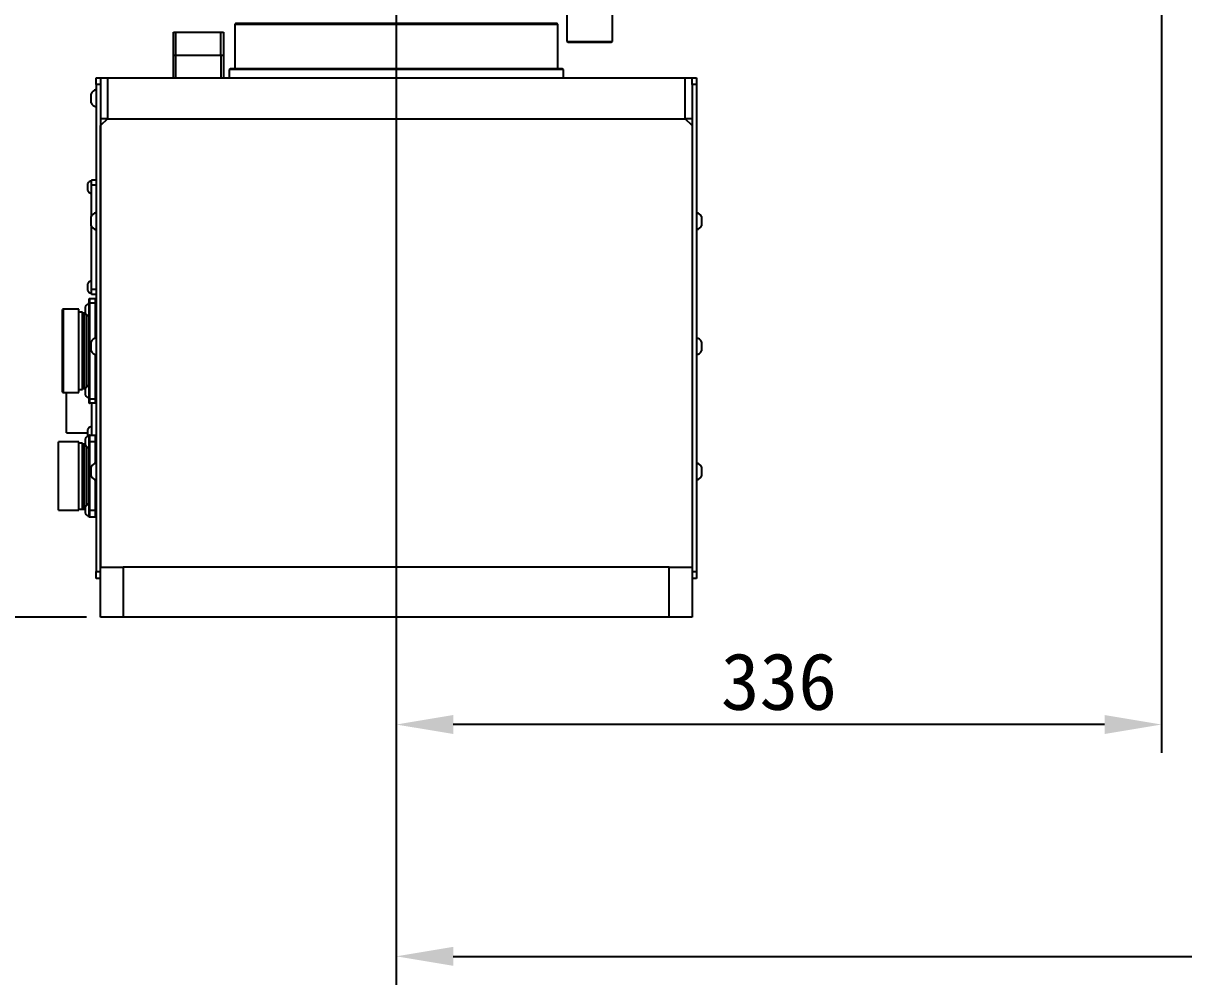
# Model space of a CAD drawing. Header units: millimetres. Extents: x 415 to 2018, y 500 to 823.
# Drawn here: x 1652.1 to 1703.1, y 674.9 to 717.1 of the extents above; entities that cross this region are included whole.
import ezdxf

# ---------------------------------------------------------------- set-up
doc = ezdxf.new("R2010")
doc.units = ezdxf.units.MM
doc.header["$PDSIZE"] = -1
doc.linetypes.add('PHANTOM', pattern=[12.7, 6.35, -1.27, 1.27, -1.27, 1.27, -1.27])
doc.layers.get('Defpoints').update_dxf_attribs({"lineweight": 18})
doc.dimstyles.new('ISO-25', dxfattribs={"dimtxt": 2.5, "dimasz": 2.5, "dimexe": 1.25, "dimexo": 0.625, "dimtad": 1, "dimtoh": 1, "dimlfac": 10, "dimtxsty": 'Standard', "dimcen": 2.5, "dimadec": 0, "dimazin": 0, "dimtfac": 1, "dimtmove": 0, "dimatfit": 3, "dimfxl": 1, "dimarcsym": 0})

# ---------------------------------------------------------------- blocks, each defined once
blk = doc.blocks.new('*D85')
at = {"color": 0, "lineweight": -2}
for p, q in [((1678.389, 729.295), (1641.225, 729.295)), ((1642.475, 693.545), (1642.475, 726.795)), ((1654.889, 691.045), (1641.225, 691.045))]:
    blk.add_line(p, q, dxfattribs=at)
at = {"color": 0}
for points in [[(1642.058, 726.795), (1642.892, 726.795), (1642.475, 729.295)], [(1642.058, 693.545), (1642.892, 693.545), (1642.475, 691.045)]]:
    blk.add_solid(points, dxfattribs=at)
at = {"layer": 'Defpoints', "color": 0}
for p in [(1642.475, 729.295), (1679.014, 729.295), (1655.514, 691.045)]:
    blk.add_point(p, dxfattribs=at)
at = {"color": 0, "insert": (1640.6, 710.17), "char_height": 2.5, "attachment_point": 5, "rotation": 90}
blk.add_mtext('382', dxfattribs=at)
blk = doc.blocks.new('*D87')
at = {"color": 0, "lineweight": -2}
for p, q in [((1668.514, 728.67), (1668.514, 674.888)), ((1770.548, 712.086), (1770.548, 674.888)), ((1671.014, 676.138), (1768.048, 676.138))]:
    blk.add_line(p, q, dxfattribs=at)
at = {"color": 0}
for points in [[(1671.014, 676.555), (1671.014, 675.721), (1668.514, 676.138)], [(1768.048, 676.555), (1768.048, 675.721), (1770.548, 676.138)]]:
    blk.add_solid(points, dxfattribs=at)
at = {"layer": 'Defpoints', "color": 0}
for p in [(1668.514, 729.295), (1770.548, 712.711), (1770.548, 676.138)]:
    blk.add_point(p, dxfattribs=at)
at = {"color": 0, "insert": (1719.531, 678.013), "char_height": 2.5, "attachment_point": 5}
blk.add_mtext('1020', dxfattribs=at)
blk = doc.blocks.new('*D88')
at = {"color": 0, "lineweight": -2}
for p, q in [((1702.148, 751.459), (1702.148, 685.075)), ((1668.514, 728.67), (1668.514, 685.075)), ((1699.648, 686.325), (1671.014, 686.325))]:
    blk.add_line(p, q, dxfattribs=at)
at = {"color": 0}
for points in [[(1671.014, 686.742), (1671.014, 685.909), (1668.514, 686.325)], [(1699.648, 686.742), (1699.648, 685.909), (1702.148, 686.325)]]:
    blk.add_solid(points, dxfattribs=at)
at = {"layer": 'Defpoints', "color": 0}
for p in [(1702.148, 752.084), (1668.514, 729.295), (1668.514, 686.325)]:
    blk.add_point(p, dxfattribs=at)
at = {"color": 0, "insert": (1685.331, 688.2), "char_height": 2.5, "attachment_point": 5}
blk.add_mtext('336', dxfattribs=at)

msp = doc.modelspace()

# ---------------------------------------------------------------- linework, layer by layer
at = {"color": 161, "linetype": 'Continuous', "lineweight": 25, "true_color": 0x67adff}
for p, q in [((1676.014, 718.3948), (1676.014, 716.3448)), ((1678.014, 716.3448), (1678.014, 718.3948)), ((1661.454, 717.1448), (1661.414, 717.1048)), ((1661.414, 717.1048), (1661.414, 715.1448)), ((1661.414, 717.1048), (1668.5185, 717.1048)), ((1661.454, 717.1448), (1675.574, 717.1448)), ((1668.5185, 717.1048), (1675.614, 717.1048)), ((1675.614, 717.1048), (1675.574, 717.1448)), ((1675.614, 715.1448), (1675.614, 717.1048)), ((1658.714, 716.7448), (1658.8013, 716.7448)), ((1658.714, 715.7448), (1658.714, 716.7448)), ((1658.8013, 716.7448), (1658.8013, 715.7448)), ((1658.8013, 716.7448), (1660.797, 716.7448)), ((1660.797, 715.7448), (1660.797, 716.7448)), ((1660.797, 716.7448), (1660.914, 716.7448)), ((1660.914, 716.7448), (1660.914, 715.7448)), ((1676.014, 716.3448), (1676.064, 716.2948)), ((1676.014, 716.3448), (1678.014, 716.3448)), ((1677.964, 716.2948), (1676.064, 716.2948)), ((1677.964, 716.2948), (1678.014, 716.3448)), ((1658.714, 714.7448), (1658.714, 715.7448)), ((1658.714, 715.7448), (1658.814, 715.7448)), ((1658.814, 715.7448), (1658.814, 714.7448)), ((1658.814, 715.7448), (1660.814, 715.7448)), ((1660.814, 714.7448), (1660.814, 715.7448)), ((1660.814, 715.7448), (1660.914, 715.7448)), ((1660.914, 715.7448), (1660.914, 714.7448)), ((1655.314, 714.7448), (1655.514, 714.7448)), ((1655.314, 714.4448), (1655.314, 714.7448)), ((1655.514, 714.7448), (1655.514, 714.4448)), ((1655.514, 714.7448), (1655.814, 714.7448)), ((1655.814, 714.7448), (1655.814, 712.9448)), ((1655.814, 714.7448), (1681.214, 714.7448)), ((1661.204, 715.1448), (1661.164, 715.1048)), ((1661.164, 715.1048), (1661.164, 714.7448)), ((1668.5186, 715.1048), (1661.164, 715.1048)), ((1675.824, 715.1448), (1661.204, 715.1448)), ((1675.864, 715.1048), (1668.5186, 715.1048)), ((1675.864, 715.1048), (1675.824, 715.1448)), ((1675.864, 714.7448), (1675.864, 715.1048)), ((1681.214, 712.9448), (1681.214, 714.7448)), ((1681.214, 714.7448), (1681.514, 714.7448)), ((1681.514, 714.7448), (1681.714, 714.7448)), ((1681.514, 714.4448), (1681.514, 714.7448)), ((1681.714, 714.7448), (1681.714, 714.4448)), ((1655.514, 714.4448), (1655.314, 714.4448)), ((1655.314, 714.4448), (1655.314, 693.0448)), ((1655.514, 714.4448), (1655.514, 693.2448)), ((1681.714, 714.4448), (1681.514, 714.4448)), ((1681.514, 714.4448), (1681.514, 693.2448)), ((1681.714, 714.4448), (1681.714, 693.0448)), ((1655.094, 713.901), (1655.094, 714.0448)), ((1655.094, 713.6448), (1655.094, 713.901)), ((1655.814, 712.9448), (1655.514, 712.9448)), ((1655.814, 712.9448), (1655.514, 712.6448)), ((1655.814, 712.9448), (1681.214, 712.9448)), ((1681.514, 712.9448), (1681.214, 712.9448)), ((1681.514, 712.6448), (1681.214, 712.9448)), ((1655.514, 693.2448), (1655.514, 712.6448)), ((1681.514, 712.6448), (1681.514, 693.2448)), ((1655.314, 710.2448), (1655.114, 710.2448)), ((1655.114, 710.0448), (1655.114, 710.2448)), ((1654.9491, 709.9308), (1654.9491, 710.0948)), ((1654.9491, 709.7948), (1654.9491, 709.9308)), ((1655.114, 710.0448), (1655.314, 710.0448)), ((1655.114, 708.6761), (1655.114, 710.0448)), ((1655.094, 708.4362), (1655.094, 708.6448)), ((1681.9341, 708.6448), (1681.9341, 708.2448)), ((1655.094, 708.2448), (1655.094, 708.4362)), ((1655.114, 705.4448), (1655.114, 708.2135)), ((1654.9491, 705.5308), (1654.9491, 705.6948)), ((1654.9491, 705.3948), (1654.9491, 705.5308)), ((1655.014, 704.8448), (1655.014, 705.0248)), ((1655.034, 705.0448), (1655.034, 704.8448)), ((1655.034, 705.0448), (1655.294, 705.0448)), ((1655.314, 705.4448), (1655.114, 705.4448)), ((1655.114, 705.2448), (1655.114, 705.4448)), ((1655.114, 705.2448), (1655.314, 705.2448)), ((1655.294, 704.8448), (1655.294, 705.0448)), ((1653.8441, 700.9298), (1653.8441, 704.5598)), ((1654.564, 704.5798), (1653.864, 704.5798)), ((1653.864, 704.5798), (1653.864, 700.9098)), ((1654.564, 700.9098), (1654.564, 704.5798)), ((1654.849, 704.5308), (1654.849, 704.6948)), ((1654.849, 704.3948), (1654.849, 704.5308)), ((1655.014, 700.6448), (1655.014, 704.8448)), ((1655.034, 704.8448), (1655.014, 704.8448)), ((1655.034, 704.8448), (1655.034, 700.6448)), ((1655.294, 704.8448), (1655.034, 704.8448)), ((1655.314, 704.8448), (1655.294, 704.8448)), ((1655.294, 703.3175), (1655.294, 704.8448)), ((1654.714, 704.4448), (1654.564, 704.4448)), ((1654.714, 701.0448), (1654.714, 704.4448)), ((1654.8141, 704.3448), (1654.714, 704.3448)), ((1654.849, 704.4448), (1654.8141, 704.4448)), ((1654.8141, 701.0448), (1654.8141, 704.4448)), ((1654.914, 701.1731), (1654.914, 704.3165)), ((1655.094, 702.9362), (1655.094, 703.1448)), ((1681.9341, 703.1448), (1681.9341, 702.7448)), ((1655.094, 702.7448), (1655.094, 702.9362)), ((1655.294, 700.6448), (1655.294, 702.5721)), ((1654.564, 701.0448), (1654.714, 701.0448)), ((1654.714, 701.1448), (1654.8141, 701.1448)), ((1654.8141, 701.0448), (1654.849, 701.0448)), ((1654.849, 700.9308), (1654.849, 701.0948)), ((1653.864, 700.9098), (1654.564, 700.9098)), ((1654.014, 700.4448), (1654.014, 700.9098)), ((1654.014, 699.1448), (1654.014, 700.4448)), ((1654.849, 700.7948), (1654.849, 700.9308)), ((1655.034, 700.6448), (1655.014, 700.6448)), ((1655.014, 700.4648), (1655.014, 700.6448)), ((1655.034, 700.6448), (1655.034, 700.4448)), ((1655.034, 700.6448), (1655.294, 700.6448)), ((1655.294, 700.4448), (1655.034, 700.4448)), ((1655.114, 700.4448), (1655.114, 699.0448)), ((1655.294, 700.4448), (1655.294, 700.6448)), ((1655.314, 700.6448), (1655.294, 700.6448)), ((1654.014, 699.1448), (1654.9491, 699.1448)), ((1654.9491, 699.1308), (1654.9491, 699.2948)), ((1654.9491, 698.9989), (1654.9491, 699.1308)), ((1655.014, 698.6917), (1655.014, 699.0298)), ((1655.034, 699.0448), (1655.034, 698.7448)), ((1655.034, 699.0448), (1655.294, 699.0448)), ((1655.294, 698.7448), (1655.294, 699.0448)), ((1655.294, 699.0448), (1655.314, 699.0448)), ((1654.564, 698.7448), (1653.664, 698.7448)), ((1653.664, 697.2448), (1653.664, 698.7448)), ((1654.564, 697.2448), (1654.564, 698.7448)), ((1654.714, 698.6948), (1654.564, 698.6948)), ((1654.714, 697.2448), (1654.714, 698.6948)), ((1654.8141, 698.6448), (1654.714, 698.6448)), ((1654.849, 698.6948), (1654.8141, 698.6948)), ((1654.8141, 697.2448), (1654.8141, 698.6948)), ((1654.849, 698.7308), (1654.849, 698.8948)), ((1654.849, 698.5948), (1654.849, 698.7308)), ((1654.914, 697.2448), (1654.914, 698.5165)), ((1655.014, 698.7448), (1655.034, 698.7448)), ((1655.014, 695.798), (1655.014, 698.6917)), ((1655.034, 698.7448), (1655.034, 695.7448)), ((1655.294, 698.7448), (1655.034, 698.7448)), ((1655.294, 698.7448), (1655.314, 698.7448)), ((1655.294, 697.8175), (1655.294, 698.7448)), ((1655.094, 697.4362), (1655.094, 697.6448)), ((1655.094, 697.2448), (1655.094, 697.4362)), ((1681.9341, 697.6448), (1681.9341, 697.2448)), ((1653.664, 695.7448), (1653.664, 697.2448)), ((1654.564, 695.7448), (1654.564, 697.2448)), ((1654.714, 695.7948), (1654.714, 697.2448)), ((1654.8141, 695.7948), (1654.8141, 697.2448)), ((1654.914, 695.9731), (1654.914, 697.2448)), ((1655.294, 695.7448), (1655.294, 697.0721)), ((1654.714, 695.8448), (1654.8141, 695.8448)), ((1654.739, 695.8448), (1654.739, 695.8113)), ((1654.849, 695.7308), (1654.849, 695.8948)), ((1653.664, 695.7448), (1654.564, 695.7448)), ((1654.564, 695.7948), (1654.714, 695.7948)), ((1654.714, 695.8087), (1654.739, 695.8113)), ((1654.714, 695.7823), (1654.714, 695.7948)), ((1654.739, 695.7797), (1654.714, 695.7823)), ((1654.739, 695.8113), (1654.8141, 695.8113)), ((1654.849, 695.7797), (1654.739, 695.7797)), ((1654.8141, 695.7948), (1654.849, 695.7948)), ((1654.849, 695.5948), (1654.849, 695.7308)), ((1655.014, 695.7183), (1655.014, 695.798)), ((1655.014, 695.7448), (1655.034, 695.7448)), ((1655.014, 695.4598), (1655.014, 695.7183)), ((1655.034, 695.7448), (1655.034, 695.4448)), ((1655.034, 695.7448), (1655.294, 695.7448)), ((1655.294, 695.4448), (1655.034, 695.4448)), ((1655.294, 695.7448), (1655.314, 695.7448)), ((1655.294, 695.4448), (1655.294, 695.7448)), ((1655.314, 693.0448), (1655.514, 693.0448)), ((1655.314, 692.7448), (1655.314, 693.0448)), ((1655.514, 691.0448), (1655.514, 693.2448)), ((1655.514, 693.2448), (1656.514, 693.2448)), ((1656.514, 693.2448), (1656.514, 691.0448)), ((1680.514, 693.2448), (1656.514, 693.2448)), ((1680.514, 691.0448), (1680.514, 693.2448)), ((1680.514, 693.2448), (1681.514, 693.2448)), ((1681.514, 693.2448), (1681.514, 691.0448)), ((1681.514, 693.0448), (1681.714, 693.0448)), ((1681.714, 693.0448), (1681.714, 692.7448)), ((1655.514, 692.7448), (1655.314, 692.7448)), ((1681.714, 692.7448), (1681.514, 692.7448)), ((1656.514, 691.0448), (1655.514, 691.0448)), ((1680.514, 691.0448), (1656.514, 691.0448)), ((1681.514, 691.0448), (1680.514, 691.0448))]:
    msp.add_line(p, q, dxfattribs=at)
at = {"linetype": 'PHANTOM', "lineweight": 25}
msp.add_arc((1676.5141, 722.5948), 39.0731, 337, 409, dxfattribs=at)
at = {"color": 161, "linetype": 'Continuous', "lineweight": 25, "true_color": 0x67adff}
for centre, radius, start, end in [((1655.4413, 713.8448), 0.4007, 108.51715, 150.06166), ((1655.4413, 713.8448), 0.4007, 209.93834, 251.48285), ((1655.2095, 709.9448), 0.3006, 108.51715, 150.06166), ((1655.2095, 709.9448), 0.3006, 209.93834, 251.48285), ((1655.4413, 708.4448), 0.4007, 108.51715, 150.06166), ((1681.5868, 708.4448), 0.4007, 29.93834, 71.48285), ((1655.4413, 708.4448), 0.4007, 209.93834, 251.48285), ((1681.5868, 708.4448), 0.4007, 288.51715, 330.06166), ((1655.2095, 705.5448), 0.3006, 108.51715, 150.06166), ((1655.2095, 705.5448), 0.3006, 209.93834, 251.48285), ((1655.034, 705.0248), 0.02, 90, 180), ((1655.294, 705.0248), 0.02, 0, 90), ((1653.864, 704.5598), 0.02, 90, 180), ((1655.1095, 704.5448), 0.3006, 108.51715, 150.06166), ((1655.1095, 704.5448), 0.3006, 209.93834, 251.48285), ((1655.4413, 702.9448), 0.4007, 108.51715, 150.06166), ((1681.5868, 702.9448), 0.4007, 29.93834, 71.48285), ((1655.4413, 702.9448), 0.4007, 209.93834, 251.48285), ((1681.5868, 702.9448), 0.4007, 288.51715, 330.06166), ((1655.1095, 700.9448), 0.3006, 108.51715, 150.06166), ((1653.864, 700.9298), 0.02, 180, 270), ((1655.1095, 700.9448), 0.3006, 209.93834, 251.48285), ((1655.034, 700.4648), 0.02, 180, 270), ((1655.294, 700.4648), 0.02, 270, 0), ((1655.2095, 699.1448), 0.3006, 108.51715, 150.06166), ((1655.1095, 698.7448), 0.3006, 108.51715, 150.06166), ((1655.034, 699.0248), 0.02, 90, 180), ((1655.294, 699.0248), 0.02, 0, 90), ((1655.1095, 698.7448), 0.3006, 209.93834, 251.48285), ((1655.4413, 697.4448), 0.4007, 108.51715, 150.06166), ((1681.5868, 697.4448), 0.4007, 29.93834, 71.48285), ((1655.4413, 697.4448), 0.4007, 209.93834, 251.48285), ((1681.5868, 697.4448), 0.4007, 288.51715, 330.06166), ((1655.1095, 695.7448), 0.3006, 108.51715, 150.06166), ((1655.1095, 695.7448), 0.3006, 209.93834, 251.48285), ((1655.034, 695.4648), 0.02, 180, 270), ((1655.294, 695.4648), 0.02, 270, 0)]:
    msp.add_arc(centre, radius, start, end, dxfattribs=at)

# ---------------------------------------------------------------- dimensions: what is measured, and where the dimension line sits
dim = msp.add_linear_dim(base=(1668.514, 686.3252), p1=(1702.1483, 752.0837), p2=(1668.514, 729.2948), text='336', dimstyle='ISO-25')
dim.commit()
dim.dimension.update_dxf_attribs({"geometry": '*D88', "text_midpoint": (1685.3312, 688.2002)})
dim = msp.add_linear_dim(base=(1642.4749, 729.2948), p1=(1655.514, 691.0448), p2=(1679.014, 729.2948), angle=90, text='382', dimstyle='ISO-25')
dim.commit()
dim.dimension.update_dxf_attribs({"geometry": '*D85', "text_midpoint": (1640.5999, 710.1698)})
dim = msp.add_linear_dim(base=(1770.5479, 676.138), p1=(1668.514, 729.2948), p2=(1770.5479, 712.7114), text='1020', dimstyle='ISO-25')
dim.commit()
dim.dimension.update_dxf_attribs({"geometry": '*D87', "text_midpoint": (1719.531, 676.138), "dimtype": 160})

doc.saveas('drawing.dxf')
